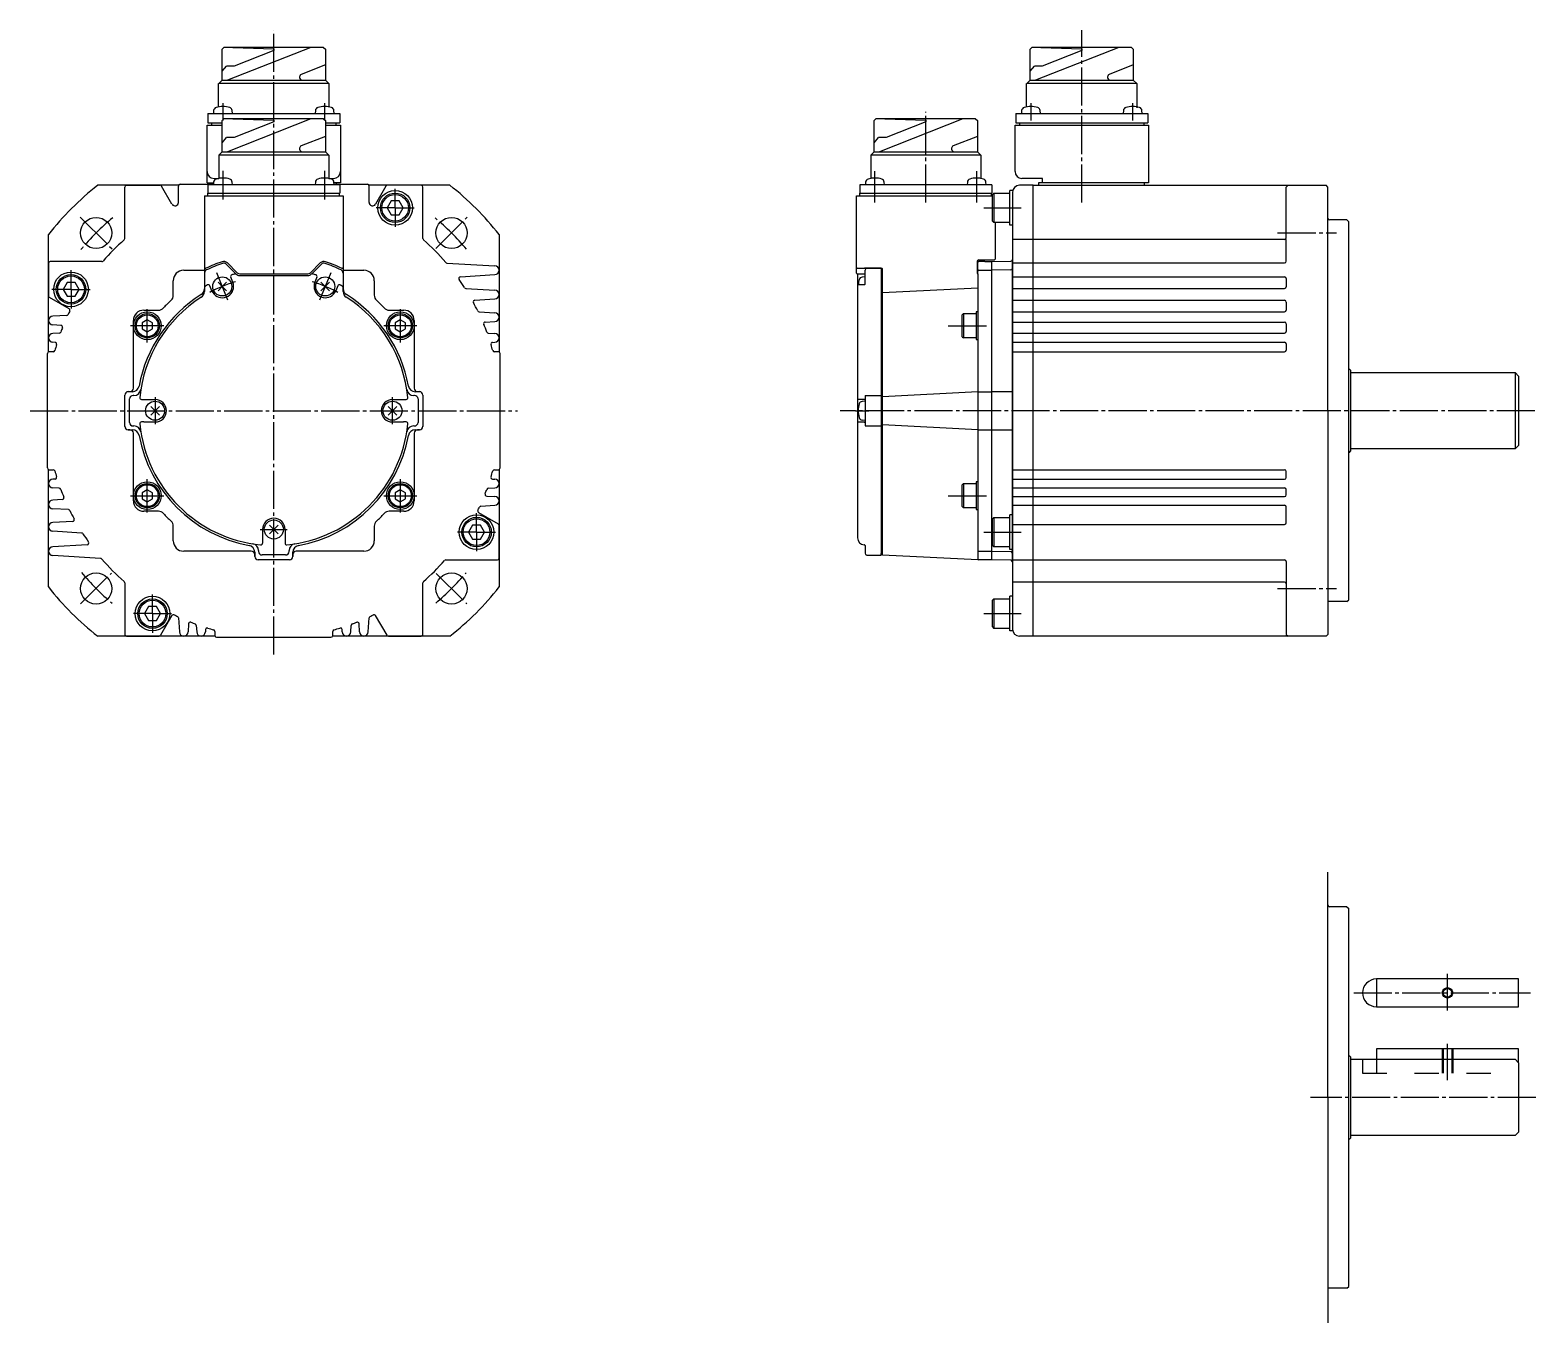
# Model space of a CAD drawing. Extents: x -328 to 343, y -171 to 202.
# Drawn here: x -327.7 to 106.7, y -170.6 to 202.1 of the extents above; entities that cross this region are included whole.
import ezdxf

# ---------------------------------------------------------------- set-up
doc = ezdxf.new("R2010")
doc.units = 0
doc.linetypes.add('DASH_CENTER', pattern=[14, 11, -1, 1, -1])
doc.linetypes.add('DASHED', pattern=[15, 7, -8])
doc.layers.get('0').update_dxf_attribs({"linetype": 'CONTINUOUS'})

msp = doc.modelspace()

# ---------------------------------------------------------------- linework, layer by layer
at = {"color": 1, "linetype": 'DASH_CENTER'}
for p, q in [((-257.44, 22.1), (-257.44, 202.15)), ((-24.35, 152.4), (-24.35, 202.15)), ((-272.12, 181.1), (-272.12, 176.1)), ((-242.76, 176.1), (-242.76, 181.1)), ((-69.35, 152.4), (-69.35, 178.54)), ((-39.03, 181.1), (-39.03, 176.1)), ((-9.67, 176.1), (-9.67, 181.1)), ((-272.12, 161.58), (-272.12, 153.32)), ((-242.76, 153.32), (-242.76, 161.58)), ((-84.03, 152.4), (-84.03, 161.49)), ((-54.67, 152.4), (-54.67, 161.49)), ((-222.44, 150.9), (-222.44, 156.4)), ((-313.3, 148.26), (-304.11, 139.06)), ((-222.44, 150.9), (-227.94, 150.9)), ((-222.44, 150.9), (-222.44, 145.4)), ((-222.44, 150.9), (-216.94, 150.9)), ((-210.7, 139.14), (-201.65, 148.19)), ((-52.65, 150.9), (-41.85, 150.9)), ((32.15, 143.66), (49.15, 143.66)), ((-315.94, 127.4), (-315.94, 132.9)), ((-270.66, 124.32), (-273.91, 132.17)), ((-240.96, 132.17), (-244.21, 124.32)), ((-315.94, 127.4), (-321.44, 127.4)), ((-315.94, 127.4), (-310.44, 127.4)), ((-315.94, 127.4), (-315.94, 121.9)), ((-293.94, 112.1), (-293.94, 121.7)), ((-220.94, 121.7), (-220.94, 112.1)), ((-289.14, 116.9), (-298.74, 116.9)), ((-216.14, 116.9), (-225.74, 116.9)), ((-62.85, 116.89), (-51.35, 116.89)), ((-291.69, 96.29), (-291.69, 88.51)), ((-223.19, 88.51), (-223.19, 96.29)), ((-327.74, 92.4), (-187.14, 92.4)), ((106.38, 92.4), (-94.05, 92.4)), ((-89.6, 92.4), (-85.74, 92.4)), ((-293.94, 63.1), (-293.94, 72.7)), ((-220.94, 72.7), (-220.94, 63.1)), ((-298.74, 67.9), (-289.14, 67.9)), ((-225.74, 67.9), (-216.14, 67.9)), ((-62.85, 67.89), (-51.35, 67.89)), ((-198.94, 57.4), (-198.94, 62.9)), ((-261.33, 58.15), (-253.55, 58.15)), ((-198.94, 57.4), (-204.44, 57.4)), ((-198.94, 57.4), (-198.94, 51.9)), ((-198.94, 57.4), (-193.44, 57.4)), ((-52.65, 57.4), (-41.85, 57.4)), ((-313.16, 36.68), (-304.25, 45.59)), ((-210.56, 45.51), (-201.79, 36.75)), ((-292.44, 33.9), (-292.44, 39.4)), ((32.15, 41.13), (49.15, 41.13)), ((-292.44, 33.9), (-297.94, 33.9)), ((-292.44, 33.9), (-292.44, 28.4)), ((-292.44, 33.9), (-286.94, 33.9)), ((-52.65, 33.9), (-41.85, 33.9)), ((81.15, -80.5), (81.15, -70)), ((54.1, -75.46), (105.09, -75.46)), ((81.15, -100.62), (81.15, -90.12)), ((106.65, -105.62), (41.65, -105.62))]:
    msp.add_line(p, q, dxfattribs=at)
at = {"color": 7, "linetype": 'CONTINUOUS'}
for p, q in [((-272.31, 196.65), (-271.81, 197.15)), ((-272.31, 187.71), (-272.31, 196.65)), ((-257.44, 197.15), (-271.81, 197.15)), ((-246.73, 197.15), (-270.79, 187.71)), ((-269.29, 197.15), (-257.44, 196.76)), ((-257.44, 196.29), (-268.88, 191.8)), ((-243.06, 197.15), (-257.44, 197.15)), ((-257.44, 196.29), (-257.44, 196.76)), ((-257.44, 196.76), (-257.44, 196.29)), ((-243.06, 197.15), (-242.56, 196.65)), ((-242.56, 196.65), (-242.56, 187.71)), ((-39.23, 196.65), (-38.73, 197.15)), ((-39.23, 187.71), (-39.23, 196.65)), ((-9.98, 197.15), (-38.73, 197.15)), ((-9.98, 197.15), (-38.73, 197.15)), ((-9.98, 197.15), (-38.73, 197.15)), ((-13.64, 197.15), (-37.7, 187.71)), ((-36.2, 197.15), (-24.35, 196.76)), ((-24.35, 196.29), (-35.79, 191.8)), ((-24.35, 196.76), (-24.35, 196.29)), ((-9.48, 196.65), (-9.98, 197.15)), ((-9.48, 196.65), (-9.48, 187.71)), ((-272.31, 190.3), (-271.06, 191.8)), ((-268.88, 191.8), (-271.06, 191.8)), ((-242.56, 192.12), (-249.53, 189.39)), ((-39.23, 190.3), (-37.97, 191.8)), ((-35.79, 191.8), (-37.97, 191.8)), ((-9.48, 192.12), (-16.44, 189.39)), ((-273.31, 186.71), (-272.31, 187.71)), ((-272.31, 187.71), (-257.44, 187.71)), ((-257.44, 187.71), (-242.56, 187.71)), ((-250, 188.69), (-250, 188.46)), ((-242.56, 187.71), (-241.56, 186.71)), ((-40.23, 186.71), (-39.23, 187.71)), ((-39.23, 187.71), (-16.16, 187.71)), ((-16.91, 188.69), (-16.91, 188.46)), ((-16.16, 187.71), (-9.48, 187.71)), ((-9.48, 187.71), (-8.48, 186.71)), ((-9.48, 187.71), (-8.48, 186.71)), ((-273.43, 179.97), (-273.37, 186.71)), ((-257.44, 186.71), (-273.31, 186.71)), ((-241.56, 186.71), (-257.44, 186.71)), ((-241.45, 180.08), (-241.5, 186.71)), ((-40.34, 179.97), (-40.28, 186.71)), ((-8.48, 186.71), (-40.23, 186.71)), ((-8.36, 179.77), (-8.42, 186.71)), ((-274.8, 178.94), (-274.87, 178.1)), ((-269.37, 178.1), (-269.44, 178.94)), ((-245.44, 178.94), (-245.51, 178.1)), ((-240.01, 178.1), (-240.08, 178.94)), ((-41.71, 178.94), (-41.78, 178.1)), ((-36.28, 178.1), (-36.35, 178.94)), ((-12.35, 178.94), (-12.42, 178.1)), ((-6.92, 178.1), (-6.99, 178.94)), ((-276.69, 161.4), (-276.69, 174.7)), ((-276.69, 174.7), (-272.31, 174.7)), ((-276.49, 178.1), (-256.59, 178.1)), ((-276.49, 178.1), (-276.49, 175.4)), ((-276.49, 175.4), (-272.31, 175.4)), ((-275.44, 175.4), (-275.44, 174.7)), ((-272.31, 176.04), (-271.81, 176.54)), ((-272.31, 167.1), (-272.31, 176.04)), ((-243.06, 176.54), (-271.81, 176.54)), ((-257.44, 176.54), (-271.81, 176.54)), ((-246.73, 176.54), (-270.79, 167.1)), ((-269.29, 176.54), (-257.44, 176.15)), ((-257.44, 175.68), (-268.88, 171.19)), ((-243.06, 176.54), (-257.44, 176.54)), ((-257.44, 176.15), (-257.44, 175.68)), ((-257.44, 175.68), (-257.44, 176.15)), ((-256.59, 178.1), (-238.39, 178.1)), ((-243.06, 176.54), (-242.56, 176.04)), ((-242.56, 176.04), (-242.56, 167.1)), ((-242.56, 175.4), (-238.39, 175.4)), ((-242.56, 174.7), (-238.19, 174.7)), ((-239.44, 174.7), (-239.44, 175.4)), ((-238.39, 178.1), (-238.39, 175.4)), ((-238.19, 174.7), (-238.19, 161.4)), ((-84.23, 176.04), (-83.73, 176.54)), ((-84.23, 167.1), (-84.23, 176.04)), ((-69.35, 176.54), (-83.73, 176.54)), ((-58.64, 176.54), (-82.7, 167.1)), ((-81.2, 176.54), (-69.35, 176.15)), ((-69.35, 175.68), (-80.79, 171.19)), ((-54.98, 176.54), (-69.35, 176.54)), ((-69.35, 175.68), (-69.35, 176.15)), ((-69.35, 176.15), (-69.35, 175.68)), ((-54.98, 176.54), (-54.48, 176.04)), ((-54.48, 176.04), (-54.48, 167.1)), ((-43.6, 161.4), (-43.6, 174.7)), ((-43.6, 174.7), (-24.35, 174.7)), ((-43.4, 178.1), (-5.3, 178.1)), ((-43.4, 178.1), (-43.4, 175.4)), ((-43.4, 175.4), (-5.3, 175.4)), ((-42.35, 175.4), (-42.35, 174.7)), ((-42.35, 175.4), (-42.35, 174.7)), ((-24.35, 174.7), (-5.1, 174.7)), ((-6.35, 174.7), (-6.35, 175.4)), ((-5.3, 178.1), (-5.3, 175.4)), ((-5.1, 174.7), (-5.1, 158.1)), ((-272.31, 169.69), (-271.06, 171.19)), ((-268.88, 171.19), (-271.06, 171.19)), ((-242.56, 171.51), (-249.53, 168.78)), ((-84.23, 169.69), (-82.97, 171.19)), ((-80.79, 171.19), (-82.97, 171.19)), ((-54.48, 171.51), (-61.44, 168.78)), ((-273.31, 166.1), (-272.31, 167.1)), ((-273.31, 166.1), (-273.31, 159.38)), ((-257.44, 166.1), (-273.31, 166.1)), ((-272.31, 167.1), (-257.44, 167.1)), ((-257.44, 167.1), (-242.56, 167.1)), ((-241.56, 166.1), (-257.44, 166.1)), ((-250, 168.08), (-250, 167.85)), ((-242.56, 167.1), (-241.56, 166.1)), ((-241.56, 166.1), (-241.56, 159.38)), ((-85.23, 166.1), (-84.23, 167.1)), ((-85.23, 166.1), (-85.23, 159.38)), ((-69.35, 166.1), (-85.23, 166.1)), ((-84.23, 167.1), (-69.35, 167.1)), ((-69.35, 167.1), (-54.48, 167.1)), ((-53.48, 166.1), (-69.35, 166.1)), ((-61.91, 168.08), (-61.91, 167.85)), ((-54.48, 167.1), (-53.48, 166.1)), ((-53.48, 166.1), (-53.48, 159.38)), ((-276.69, 158.1), (-276.69, 161.4)), ((-238.19, 161.4), (-238.19, 158.1)), ((-284.9, 157.4), (-308.25, 157.4)), ((-300.44, 142.03), (-300.44, 156.9)), ((-299.94, 157.4), (-290.23, 157.4)), ((-286.81, 151.97), (-289.79, 157.15)), ((-284.94, 152.47), (-284.94, 157.2)), ((-284.44, 157.7), (-274.85, 157.7)), ((-276.69, 158.1), (-274.79, 158.1)), ((-238.39, 157.49), (-276.49, 157.49)), ((-276.49, 157.49), (-276.49, 155.1)), ((-275.44, 158.1), (-275.44, 157.7)), ((-274.8, 158.33), (-274.87, 157.49)), ((-274.69, 159.4), (-273.31, 159.4)), ((-269.37, 157.49), (-269.44, 158.33)), ((-245.44, 158.33), (-245.51, 157.49)), ((-241.56, 159.4), (-240.19, 159.4)), ((-238.19, 158.1), (-240.09, 158.1)), ((-240.01, 157.49), (-240.08, 158.33)), ((-240.03, 157.7), (-230.44, 157.7)), ((-239.44, 158.1), (-239.44, 157.7)), ((-238.39, 157.49), (-238.39, 155.1)), ((-206.63, 157.4), (-229.98, 157.4)), ((-229.94, 152.47), (-229.94, 157.2)), ((-225.08, 157.15), (-228.07, 151.97)), ((-214.44, 142.03), (-214.44, 156.9)), ((-50.3, 157.49), (-88.4, 157.49)), ((-88.4, 157.49), (-88.4, 155.1)), ((-86.71, 158.33), (-86.78, 157.49)), ((-81.28, 157.49), (-81.35, 158.33)), ((-57.35, 158.33), (-57.42, 157.49)), ((-51.92, 157.49), (-51.99, 158.33)), ((-50.3, 157.49), (-50.3, 155.1)), ((-38.35, 157.4), (-42.35, 157.4)), ((-35.85, 159.4), (-41.6, 159.4)), ((-38.35, 27.4), (-38.35, 157.4)), ((-38.35, 157.4), (35.15, 157.4)), ((-38.35, 153.9), (-38.35, 157.4)), ((-38.35, 157.4), (-3.46, 157.4)), ((-38.35, 157.4), (-3.46, 157.4)), ((-35.65, 158.1), (-36.85, 158.1)), ((-36.85, 158.1), (-36.85, 157.4)), ((-36.85, 157.4), (-6.35, 157.4)), ((-35.65, 158.1), (-35.65, 159.2)), ((-24.35, 158.1), (-35.65, 158.1)), ((-6.35, 158.1), (-24.35, 158.1)), ((-5.1, 158.1), (-6.35, 158.1)), ((-6.35, 158.1), (-6.35, 157.4)), ((34.65, 156.9), (35.15, 157.4)), ((34.65, 142.3), (34.65, 156.9)), ((35.15, 157.4), (46.15, 157.4)), ((46.65, 156.9), (46.15, 157.4)), ((46.65, 123.74), (46.65, 156.9)), ((-277.44, 154.4), (-237.44, 154.4)), ((-277.44, 154.4), (-237.44, 154.4)), ((-277.44, 154.4), (-237.44, 154.4)), ((-277.44, 154.4), (-277.44, 127.58)), ((-276.49, 155.1), (-238.39, 155.1)), ((-276.44, 154.4), (-276.44, 155.1)), ((-238.44, 154.4), (-238.44, 155.1)), ((-237.44, 154.4), (-237.44, 127.58)), ((-223.59, 152.9), (-224.75, 150.9)), ((-221.28, 152.9), (-223.59, 152.9)), ((-220.13, 150.9), (-221.28, 152.9)), ((-89.35, 133.67), (-89.35, 154.4)), ((-89.35, 154.4), (-50.15, 154.4)), ((-88.4, 155.1), (-50.3, 155.1)), ((-88.35, 154.4), (-88.35, 155.1)), ((-50.35, 154.4), (-50.35, 155.1)), ((-49.75, 155.15), (-50.15, 154.75)), ((-49.75, 155.15), (-50.15, 154.75)), ((-50.15, 147.05), (-50.15, 154.75)), ((-50.15, 154.4), (-50.15, 154.75)), ((-49.75, 155.15), (-49.75, 146.65)), ((-49.75, 155.15), (-49.75, 154.4)), ((-49.75, 155.15), (-45.15, 155.15)), ((-49.75, 155.15), (-45.15, 155.15)), ((-45.15, 145.9), (-45.15, 155.9)), ((-44.35, 155.9), (-45.15, 155.9)), ((-45.15, 150.9), (-45.15, 155.15)), ((-45.15, 150.9), (-45.15, 155.15)), ((-44.35, 155.4), (-44.35, 28.9)), ((-224.75, 150.9), (-223.59, 148.9)), ((-223.59, 148.9), (-221.28, 148.9)), ((-221.28, 148.9), (-220.13, 150.9)), ((-45.15, 146.65), (-45.15, 150.9)), ((-45.15, 146.65), (-45.15, 150.9)), ((-44.35, 148.4), (-44.35, 145.95)), ((-50.15, 147.05), (-49.75, 146.65)), ((-50.15, 147.05), (-49.75, 146.65)), ((-45.15, 146.65), (-49.75, 146.65)), ((-49.35, 146.65), (-49.35, 136.1)), ((-45.15, 146.65), (-49.35, 146.65)), ((-44.35, 145.9), (-45.15, 145.9)), ((46.65, 92.4), (46.65, 147.2)), ((52.15, 147.4), (47.15, 147.4)), ((52.65, 146.9), (52.15, 147.4)), ((52.65, 92.4), (52.65, 146.9)), ((-322.44, 109.35), (-322.44, 143.2)), ((-192.44, 143.2), (-192.44, 109.35)), ((34.15, 141.8), (-44.35, 141.8)), ((34.65, 135.5), (34.65, 141.8)), ((-322.44, 134.9), (-322.44, 125.48)), ((-307.08, 135.4), (-321.94, 135.4)), ((-270.81, 135.02), (-267.98, 132.19)), ((-246.9, 132.19), (-244.07, 135.02)), ((-207.48, 134.99), (-193.69, 134.15)), ((-54.55, 135.4), (-54.55, 132.1)), ((-54.35, 131.9), (-54.35, 135.1)), ((-54.05, 135.9), (-49.55, 135.9)), ((-52.35, 135.43), (-54.05, 135.4)), ((-52.35, 135.43), (-50.35, 135.4)), ((-50.35, 135.4), (-44.84, 135.5)), ((-50.35, 135.4), (-50.35, 49.39)), ((-44.35, 48.79), (-44.35, 136)), ((-44.35, 135), (34.15, 135)), ((-283.44, 132.9), (-277.44, 132.9)), ((-277.44, 132.08), (-277.44, 126.81)), ((-271.2, 134.66), (-268.38, 131.84)), ((-269.29, 129.49), (-269.87, 130.9)), ((-267.32, 131.4), (-247.56, 131.4)), ((-267.28, 131.9), (-247.6, 131.9)), ((-246.5, 131.84), (-243.68, 134.66)), ((-245.01, 130.9), (-245.59, 129.49)), ((-237.44, 132.9), (-231.44, 132.9)), ((-203.61, 131.04), (-193.69, 131.65)), ((-89.35, 132.1), (-89.35, 133.67)), ((-89.15, 133.47), (-82.05, 133.47)), ((-89.15, 131.9), (-86.91, 131.9)), ((-89.05, 131.64), (-89.05, 128.52)), ((-88.85, 131.84), (-87.05, 131.84)), ((-86.85, 130.99), (-87.7, 130.92)), ((-82.25, 133.47), (-87.05, 133.47)), ((-87.05, 131.84), (-87.05, 131.84)), ((-86.85, 132.04), (-86.85, 132.97)), ((-86.85, 128.92), (-86.85, 132.04)), ((-82.25, 133.47), (-82.25, 51.2)), ((-81.85, 50.79), (-81.85, 133.27)), ((-54.35, 131.9), (-54.35, 49.4)), ((-54.06, 132.9), (-52.35, 132.93)), ((-52.35, 132.93), (-50.35, 132.9)), ((-44.84, 133), (-50.35, 132.9)), ((-44.35, 130.98), (34.15, 130.98)), ((34.65, 130.48), (34.65, 128.17)), ((-317.09, 129.4), (-318.25, 127.4)), ((-318.25, 127.4), (-317.09, 125.4)), ((-314.78, 129.4), (-317.09, 129.4)), ((-313.63, 127.4), (-314.78, 129.4)), ((-314.78, 125.4), (-313.63, 127.4)), ((-286.44, 125.7), (-286.44, 129.9)), ((-275.29, 127), (-275.87, 128.41)), ((-272.29, 128.24), (-273.53, 129.48)), ((-272.29, 128.24), (-273.53, 127)), ((-272.29, 128.24), (-271.05, 129.48)), ((-272.29, 128.24), (-271.05, 127)), ((-243.83, 129.48), (-242.59, 128.24)), ((-243.83, 127), (-242.59, 128.24)), ((-241.35, 129.48), (-242.59, 128.24)), ((-241.35, 127), (-242.59, 128.24)), ((-239, 128.41), (-239.59, 127)), ((-237.44, 126.81), (-237.44, 127.89)), ((-228.44, 129.9), (-228.44, 125.7)), ((-202, 127.65), (-193.69, 127.15)), ((-89.05, 128.52), (-89.05, 126.72)), ((-89.05, 126.72), (-89.05, 95.84)), ((-87.05, 128.72), (-88.85, 128.72)), ((-87.05, 128.72), (-87.05, 128.72)), ((-81.85, 126.46), (-54.35, 127.86)), ((-44.35, 129.9), (-44.35, 92.4)), ((-44.35, 127.67), (34.15, 127.67)), ((-316.51, 121.77), (-322.19, 125.05)), ((-317.09, 125.4), (-314.78, 125.4)), ((-199.42, 124.3), (-193.69, 124.65)), ((-44.35, 124.25), (34.15, 124.25)), ((34.65, 123.75), (34.65, 121.44)), ((-317.18, 119.89), (-321.19, 119.65)), ((-297.94, 98.9), (-297.94, 118.4)), ((-293.94, 118.63), (-295.44, 117.76)), ((-295.44, 117.76), (-295.44, 116.03)), ((-294.94, 121.4), (-290.74, 121.4)), ((-292.44, 117.76), (-293.94, 118.63)), ((-292.44, 116.03), (-292.44, 117.76)), ((-224.13, 121.4), (-219.94, 121.4)), ((-220.94, 118.63), (-222.44, 117.76)), ((-222.44, 117.76), (-222.44, 116.03)), ((-219.44, 117.76), (-220.94, 118.63)), ((-219.44, 116.03), (-219.44, 117.76)), ((-216.94, 118.4), (-216.94, 98.9)), ((-198.19, 120.92), (-193.69, 120.65)), ((-196.43, 117.98), (-193.69, 118.15)), ((-58.5, 120.39), (-58.85, 120.04)), ((-58.85, 113.74), (-58.85, 120.04)), ((-58.5, 120.39), (-58.5, 113.39)), ((-58.5, 120.39), (-54.85, 120.39)), ((-54.85, 120.89), (-54.85, 112.89)), ((-54.35, 120.89), (-54.85, 120.89)), ((-44.35, 105.4), (-44.35, 121.4)), ((-44.35, 120.94), (34.15, 120.94)), ((-44.35, 117.94), (34.15, 117.94)), ((34.65, 117.44), (34.65, 115.28)), ((-318.85, 117), (-321.19, 117.15)), ((-319.32, 114.76), (-321.19, 114.65)), ((-295.44, 116.03), (-293.94, 115.16)), ((-293.94, 115.16), (-292.44, 116.03)), ((-222.44, 116.03), (-220.94, 115.16)), ((-220.94, 115.16), (-219.44, 116.03)), ((-195.56, 114.76), (-193.69, 114.65)), ((-58.85, 113.74), (-58.5, 113.39)), ((-54.85, 113.39), (-58.5, 113.39)), ((-44.35, 114.78), (34.15, 114.78)), ((-322.74, 75.9), (-322.74, 108.9)), ((-321.08, 109.4), (-322.24, 109.4)), ((-320.55, 112.11), (-321.19, 112.15)), ((-194.33, 112.11), (-193.69, 112.15)), ((-192.64, 109.4), (-193.8, 109.4)), ((-192.14, 75.9), (-192.14, 108.9)), ((-54.85, 112.89), (-54.35, 112.89)), ((-44.35, 112.15), (34.15, 112.15)), ((-44.35, 109.4), (34.15, 109.4)), ((34.65, 111.65), (34.65, 109.9)), ((52.65, 92.4), (52.65, 104.9)), ((52.65, 104.4), (52.85, 104.4)), ((52.85, 104.4), (53.15, 104.1)), ((53.15, 104.1), (53.15, 80.7)), ((53.15, 103.4), (100.65, 103.4)), ((100.65, 103.4), (100.65, 81.4)), ((101.65, 102.4), (100.65, 103.4)), ((101.65, 102.4), (101.65, 82.4)), ((-300.44, 87.9), (-300.44, 96.9)), ((-300.44, 87.9), (-300.44, 96.9)), ((-300.44, 87.89), (-300.44, 96.89)), ((-300.44, 87.89), (-300.44, 96.89)), ((-299.44, 97.9), (-298.94, 97.9)), ((-298.26, 97.89), (-299.44, 97.89)), ((-299.04, 89), (-299.04, 95.8)), ((-297.79, 96.8), (-298.04, 96.8)), ((-295.61, 95.64), (-294.89, 95.64)), ((-294.89, 95.64), (-291.69, 95.64)), ((-223.19, 95.64), (-219.99, 95.64)), ((-219.99, 95.64), (-219.27, 95.64)), ((-216.84, 96.8), (-217.09, 96.8)), ((-215.44, 97.89), (-216.62, 97.89)), ((-215.94, 97.9), (-215.44, 97.9)), ((-215.84, 95.8), (-215.84, 89)), ((-214.44, 96.9), (-214.44, 87.9)), ((-214.44, 96.9), (-214.44, 87.9)), ((-214.44, 96.89), (-214.44, 87.89)), ((-214.44, 96.89), (-214.44, 87.89)), ((-89.05, 95.64), (-89.05, 89.15)), ((-87.05, 95.64), (-88.85, 95.64)), ((-87.05, 95.64), (-87.09, 95.64)), ((-86.85, 96.8), (-86.85, 88)), ((-86.85, 96.8), (-82.25, 96.8)), ((-81.85, 96.5), (-54.35, 97.9)), ((-54.35, 97.89), (-50.35, 97.89)), ((-50.35, 97.9), (-44.35, 97.9)), ((-291.69, 92.4), (-292.93, 93.63)), ((-291.69, 92.4), (-292.93, 91.16)), ((-291.69, 92.4), (-290.45, 93.63)), ((-291.69, 92.4), (-290.45, 91.16)), ((-223.19, 92.4), (-224.43, 93.63)), ((-223.19, 92.4), (-224.43, 91.16)), ((-223.19, 92.4), (-221.95, 93.63)), ((-223.19, 92.4), (-221.95, 91.16)), ((-86.85, 95.15), (-87.7, 95.08)), ((-44.35, 92.4), (-44.35, 54.9)), ((46.65, 92.4), (46.65, 27.9)), ((52.65, 37.9), (52.65, 92.4)), ((-298.94, 86.9), (-299.44, 86.9)), ((-299.44, 86.89), (-298.26, 86.89)), ((-298.04, 88), (-297.79, 88)), ((-294.89, 89.15), (-295.61, 89.15)), ((-294.89, 89.15), (-291.69, 89.15)), ((-223.19, 89.15), (-219.99, 89.15)), ((-219.27, 89.15), (-219.99, 89.15)), ((-217.09, 88), (-216.84, 88)), ((-216.62, 86.89), (-215.44, 86.89)), ((-215.44, 86.9), (-215.94, 86.9)), ((-89.05, 88.94), (-89.05, 55.73)), ((-87.09, 89.14), (-88.85, 89.14)), ((-87.7, 89.73), (-86.85, 89.65)), ((-87.09, 89.14), (-87.05, 89.14)), ((-86.85, 88), (-82.25, 88)), ((-54.35, 86.89), (-81.85, 88.29)), ((-54.35, 86.89), (-50.35, 86.89)), ((-50.35, 86.89), (-44.35, 86.89)), ((-297.94, 66.4), (-297.94, 85.9)), ((-216.94, 85.9), (-216.94, 66.4)), ((-44.35, 63.4), (-44.35, 79.4)), ((52.85, 80.4), (52.65, 80.4)), ((52.85, 80.4), (53.15, 80.7)), ((100.65, 81.4), (53.15, 81.4)), ((101.65, 82.4), (100.65, 81.4)), ((-322.44, 41.59), (-322.44, 75.44)), ((-322.24, 75.4), (-321.08, 75.4)), ((-193.8, 75.4), (-192.64, 75.4)), ((-192.44, 75.44), (-192.44, 41.59)), ((-44.35, 72.65), (-44.35, 75.4)), ((-44.35, 75.4), (29.65, 75.4)), ((29.65, 75.4), (34.15, 75.4)), ((34.65, 73.15), (34.65, 74.9)), ((-320.55, 72.68), (-321.19, 72.65)), ((-319.32, 70.03), (-321.19, 70.15)), ((-293.94, 69.63), (-295.44, 68.76)), ((-292.44, 68.76), (-293.94, 69.63)), ((-220.94, 69.63), (-222.44, 68.76)), ((-219.44, 68.76), (-220.94, 69.63)), ((-195.56, 70.03), (-193.69, 70.15)), ((-194.33, 72.68), (-193.69, 72.65)), ((-58.5, 71.39), (-58.85, 71.04)), ((-58.85, 64.74), (-58.85, 71.04)), ((-58.5, 71.39), (-54.85, 71.39)), ((-58.5, 71.39), (-58.5, 64.39)), ((-54.35, 71.89), (-54.85, 71.89)), ((-54.85, 71.89), (-54.85, 63.89)), ((-44.35, 70.15), (-44.35, 72.65)), ((-44.35, 72.65), (29.65, 72.65)), ((-44.35, 67.65), (-44.35, 70.15)), ((-44.35, 70.15), (29.65, 70.15)), ((29.65, 72.65), (34.15, 72.65)), ((29.65, 70.15), (34.15, 70.15)), ((34.65, 68.15), (34.65, 69.65)), ((-318.45, 66.81), (-321.19, 66.65)), ((-295.44, 68.76), (-295.44, 67.03)), ((-295.44, 67.03), (-293.94, 66.16)), ((-293.94, 66.16), (-292.44, 67.03)), ((-292.44, 67.03), (-292.44, 68.76)), ((-222.44, 68.76), (-222.44, 67.03)), ((-222.44, 67.03), (-220.94, 66.16)), ((-220.94, 66.16), (-219.44, 67.03)), ((-219.44, 67.03), (-219.44, 68.76)), ((-196.03, 67.79), (-193.69, 67.65)), ((-44.35, 65.15), (-44.35, 67.65)), ((-44.35, 67.65), (29.65, 67.65)), ((29.65, 67.65), (34.15, 67.65)), ((-316.68, 63.87), (-321.19, 64.15)), ((-290.74, 63.4), (-294.94, 63.4)), ((-219.94, 63.4), (-224.13, 63.4)), ((-198.37, 63.02), (-192.69, 59.74)), ((-197.7, 64.9), (-193.69, 65.15)), ((-58.85, 64.74), (-58.5, 64.39)), ((-54.85, 64.39), (-58.5, 64.39)), ((-54.85, 63.89), (-54.35, 63.89)), ((-49.75, 61.65), (-50.15, 61.25)), ((-49.75, 61.65), (-50.15, 61.25)), ((-50.15, 53.55), (-50.15, 61.25)), ((-50.15, 53.55), (-50.15, 61.25)), ((-49.75, 61.65), (-49.75, 53.15)), ((-49.75, 61.65), (-45.15, 61.65)), ((-49.75, 61.65), (-49.75, 53.15)), ((-49.75, 61.65), (-45.15, 61.65)), ((-44.35, 62.4), (-45.15, 62.4)), ((-45.15, 52.4), (-45.15, 62.4)), ((-45.15, 57.4), (-45.15, 61.65)), ((-45.15, 57.4), (-45.15, 61.65)), ((-44.35, 59.6), (-44.35, 65.15)), ((-44.35, 65.15), (29.65, 65.15)), ((29.65, 65.15), (34.15, 65.15)), ((34.65, 60.1), (34.65, 64.65)), ((-315.46, 60.5), (-321.19, 60.15)), ((-312.88, 57.14), (-321.19, 57.65)), ((-286.44, 54.9), (-286.44, 59.09)), ((-260.69, 58.15), (-260.69, 54.23)), ((-257.44, 58.15), (-258.68, 59.38)), ((-257.44, 58.15), (-258.68, 56.91)), ((-257.44, 58.15), (-256.2, 59.38)), ((-257.44, 58.15), (-256.2, 56.91)), ((-254.19, 58.15), (-254.19, 54.23)), ((-228.44, 59.09), (-228.44, 54.9)), ((-200.09, 59.4), (-201.25, 57.4)), ((-201.25, 57.4), (-200.09, 55.4)), ((-197.78, 59.4), (-200.09, 59.4)), ((-196.63, 57.4), (-197.78, 59.4)), ((-197.78, 55.4), (-196.63, 57.4)), ((-192.44, 49.9), (-192.44, 59.31)), ((-45.15, 53.15), (-45.15, 57.4)), ((-45.15, 53.15), (-45.15, 57.4)), ((-44.35, 59.6), (29.65, 59.6)), ((29.65, 59.6), (34.15, 59.6)), ((-311.27, 53.75), (-321.19, 53.15)), ((-200.09, 55.4), (-197.78, 55.4)), ((-87.05, 53.73), (-87.09, 53.73)), ((-86.85, 53.53), (-86.85, 51.29)), ((-50.15, 53.55), (-49.75, 53.15)), ((-50.15, 53.55), (-49.75, 53.15)), ((-45.15, 53.15), (-49.75, 53.15)), ((-45.15, 53.15), (-49.75, 53.15)), ((-44.35, 52.4), (-45.15, 52.4)), ((-44.35, 54.9), (-44.35, 52.45)), ((-44.35, 52.45), (-44.35, 52.1)), ((-307.4, 49.8), (-321.19, 50.65)), ((-263.94, 51.9), (-283.44, 51.9)), ((-262.94, 51.58), (-262.94, 50.39)), ((-262.94, 50.4), (-262.94, 50.9)), ((-257.44, 49.4), (-261.94, 49.4)), ((-252.94, 49.39), (-261.94, 49.39)), ((-261.84, 52.05), (-261.84, 51.8)), ((-254.04, 50.8), (-260.84, 50.8)), ((-252.94, 49.4), (-257.44, 49.4)), ((-253.04, 51.8), (-253.04, 52.05)), ((-251.94, 50.39), (-251.94, 51.58)), ((-251.94, 50.9), (-251.94, 50.4)), ((-231.44, 51.9), (-250.94, 51.9)), ((-207.8, 49.4), (-192.94, 49.4)), ((-86.35, 50.79), (-82.25, 50.79)), ((-82.25, 50.79), (-82.25, 51.2)), ((-82.25, 51.2), (-81.85, 51.2)), ((-82.25, 50.79), (-82.25, 51.2)), ((-54.35, 49.4), (-81.85, 50.79)), ((-54.06, 51.89), (-52.35, 51.86)), ((-52.35, 49.36), (-54.06, 49.39)), ((-52.35, 51.86), (-50.35, 51.9)), ((-50.35, 49.4), (-52.35, 49.36)), ((-50.35, 51.89), (-44.84, 51.79)), ((-44.84, 49.29), (-50.35, 49.39)), ((-44.35, 49.4), (34.15, 49.4)), ((34.65, 48.9), (34.65, 27.9)), ((-300.44, 42.76), (-300.44, 27.9)), ((-214.44, 27.9), (-214.44, 42.76)), ((34.15, 42.99), (-44.35, 42.99)), ((-293.59, 35.9), (-294.75, 33.9)), ((-291.28, 35.9), (-293.59, 35.9)), ((-290.13, 33.9), (-291.28, 35.9)), ((-49.75, 38.15), (-50.15, 37.75)), ((-49.75, 38.15), (-50.15, 37.75)), ((-50.15, 30.05), (-50.15, 37.75)), ((-50.15, 30.05), (-50.15, 37.75)), ((-49.75, 38.15), (-45.15, 38.15)), ((-49.75, 38.15), (-49.75, 29.65)), ((-49.75, 38.15), (-45.15, 38.15)), ((-49.75, 38.15), (-49.75, 29.65)), ((-45.15, 28.9), (-45.15, 38.9)), ((-44.35, 38.9), (-45.15, 38.9)), ((-45.15, 33.9), (-45.15, 38.15)), ((-45.15, 33.9), (-45.15, 38.15)), ((52.15, 37.4), (46.65, 37.4)), ((52.15, 37.4), (52.65, 37.9)), ((-294.75, 33.9), (-293.59, 31.9)), ((-293.59, 31.9), (-291.28, 31.9)), ((-291.28, 31.9), (-290.13, 33.9)), ((-286.81, 33.33), (-290.09, 27.65)), ((-284.93, 32.66), (-284.69, 28.65)), ((-282.05, 30.99), (-282.19, 28.65)), ((-279.8, 30.51), (-279.69, 28.65)), ((-235.19, 28.65), (-235.08, 30.51)), ((-232.69, 28.65), (-232.83, 30.99)), ((-230.19, 28.65), (-229.94, 32.66)), ((-224.78, 27.65), (-228.07, 33.33)), ((-45.15, 29.65), (-45.15, 33.9)), ((-45.15, 29.65), (-45.15, 33.9)), ((-274.4, 27.4), (-308.25, 27.4)), ((-299.94, 27.4), (-290.53, 27.4)), ((-277.15, 29.28), (-277.19, 28.65)), ((-274.44, 28.76), (-274.44, 27.6)), ((-273.94, 27.1), (-240.94, 27.1)), ((-206.63, 27.4), (-240.48, 27.4)), ((-240.44, 27.6), (-240.44, 28.76)), ((-237.69, 28.65), (-237.73, 29.28)), ((-224.35, 27.4), (-214.94, 27.4)), ((-50.15, 30.05), (-49.75, 29.65)), ((-50.15, 30.05), (-49.75, 29.65)), ((-45.15, 29.65), (-49.75, 29.65)), ((-45.15, 29.65), (-49.75, 29.65)), ((-44.35, 28.9), (-45.15, 28.9)), ((35.15, 27.4), (-42.35, 27.4)), ((34.65, 27.9), (35.15, 27.4)), ((46.15, 27.4), (35.15, 27.4)), ((46.65, 27.9), (46.15, 27.4)), ((46.65, -74.28), (46.65, -40.62)), ((46.65, -105.62), (46.65, -50.82)), ((52.15, -50.62), (47.15, -50.62)), ((52.15, -50.62), (52.65, -51.12)), ((52.65, -105.62), (52.65, -51.12)), ((60.65, -71.46), (60.65, -79.46)), ((101.65, -71.46), (60.65, -71.46)), ((101.65, -79.46), (101.65, -71.46)), ((60.65, -79.46), (101.65, -79.46)), ((52.65, -93.62), (52.85, -93.62)), ((52.85, -93.62), (53.15, -93.92)), ((53.15, -93.92), (53.15, -117.32)), ((53.15, -94.62), (56.65, -94.62)), ((56.65, -94.62), (60.65, -94.62)), ((60.65, -91.62), (60.65, -94.62)), ((101.65, -91.62), (60.65, -91.62)), ((60.65, -94.62), (100.65, -94.62)), ((100.65, -94.62), (101.65, -95.62)), ((101.65, -95.62), (101.65, -91.62)), ((101.65, -95.62), (101.65, -98.62)), ((101.65, -98.62), (101.65, -115.62)), ((46.65, -105.62), (46.65, -170.62)), ((52.65, -160.12), (52.65, -105.62)), ((100.65, -116.62), (53.15, -116.62)), ((101.65, -115.62), (100.65, -116.62)), ((52.85, -117.62), (52.65, -117.62)), ((52.85, -117.62), (53.15, -117.32)), ((52.15, -160.62), (46.65, -160.62)), ((52.15, -160.62), (52.65, -160.12))]:
    msp.add_line(p, q, dxfattribs=at)
at = {"color": 2, "linetype": 'DASHED'}
for p, q in [((56.65, -94.62), (56.65, -98.62)), ((79.65, -91.62), (79.65, -98.62)), ((82.65, -91.62), (82.65, -98.62)), ((56.65, -98.62), (101.65, -98.62))]:
    msp.add_line(p, q, dxfattribs=at)
at = {"color": 7, "linetype": 'DASHED'}
for p, q in [((60.65, -94.62), (60.65, -98.62)), ((79.9, -91.62), (79.9, -98.62)), ((82.4, -91.62), (82.4, -98.62))]:
    msp.add_line(p, q, dxfattribs=at)
at = {"color": 7, "linetype": 'CONTINUOUS'}
for centre, radius in [((-222.44, 150.9), 5), ((-222.44, 150.9), 4.25), ((-222.44, 150.9), 3.85), ((-308.7, 143.66), 4.5), ((-206.17, 143.66), 4.5), ((-206.17, 143.66), 4.5), ((-315.94, 127.4), 5), ((-315.94, 127.4), 4.25), ((-315.94, 127.4), 3.85), ((-272.29, 128.24), 2.75), ((-242.59, 128.24), 2.75), ((-293.94, 116.9), 4), ((-293.94, 116.9), 3.5), ((-293.94, 116.9), 3.15), ((-220.94, 116.9), 4), ((-220.94, 116.9), 3.5), ((-220.94, 116.9), 3.15), ((-291.69, 92.4), 2.75), ((-223.19, 92.4), 2.75), ((-293.94, 67.9), 4), ((-293.94, 67.9), 3.5), ((-293.94, 67.9), 3.15), ((-220.94, 67.9), 4), ((-220.94, 67.9), 3.5), ((-220.94, 67.9), 3.15), ((-257.44, 58.15), 2.75), ((-198.94, 57.4), 5), ((-198.94, 57.4), 4.25), ((-198.94, 57.4), 3.85), ((-308.7, 41.13), 4.5), ((-206.17, 41.13), 4.5), ((-292.44, 33.9), 5), ((-292.44, 33.9), 4.25), ((-292.44, 33.9), 3.85), ((81.15, -75.46), 1.25)]:
    msp.add_circle(centre, radius, dxfattribs=at)
at = {"color": 2, "linetype": 'CONTINUOUS'}
msp.add_circle((81.15, -75.46), 1.5, dxfattribs=at)
at = {"color": 7, "linetype": 'CONTINUOUS'}
for centre, radius, start, end in [((-249.25, 188.69), 0.75, 111.422, 180), ((-249.25, 188.46), 0.75, 180, 270), ((-16.16, 188.69), 0.75, 111.422, 180), ((-16.16, 188.46), 0.75, 180, 270), ((-273.8, 178.86), 1, 106.257, 175), ((-272.12, 173.1), 7, 90, 106.257), ((-272.12, 173.1), 7, 73.743, 90), ((-270.44, 178.86), 1, 5, 73.743), ((-270.44, 178.86), 1, 5, 73.743), ((-244.44, 178.86), 1, 106.257, 175), ((-244.44, 178.86), 1, 106.257, 175), ((-242.76, 173.1), 7, 90, 106.257), ((-242.76, 173.1), 7, 73.743, 90), ((-241.08, 178.86), 1, 5, 73.743), ((-40.71, 178.86), 1, 106.257, 175), ((-39.03, 173.1), 7, 90, 106.257), ((-39.03, 173.1), 7, 73.743, 90), ((-37.35, 178.86), 1, 5, 73.743), ((-11.35, 178.86), 1, 106.257, 175), ((-9.67, 173.1), 7, 90, 106.257), ((-9.67, 173.1), 7, 73.743, 90), ((-7.99, 178.86), 1, 5, 73.743), ((-249.25, 168.08), 0.75, 111.422, 180), ((-249.25, 167.85), 0.75, 180, 270), ((-61.16, 168.08), 0.75, 111.422, 180), ((-61.16, 167.85), 0.75, 180, 270), ((-274.69, 161.4), 2, 180, 270), ((-240.19, 161.4), 2, 270, 0), ((-41.6, 161.4), 2, 180, 270), ((-257.44, 92.4), 82.5, 128.0123, 141.9877), ((-299.94, 156.9), 0.5, 90, 180), ((-290.23, 156.9), 0.5, 30, 90), ((-284.44, 157.2), 0.5, 90, 180), ((-273.8, 158.25), 1, 106.257, 175), ((-272.12, 152.49), 7, 99.8302, 106.257), ((-272.12, 152.49), 7, 90, 99.8302), ((-272.12, 152.49), 7, 73.743, 90), ((-270.44, 158.25), 1, 5, 73.743), ((-244.44, 158.25), 1, 106.257, 175), ((-242.76, 152.49), 7, 90, 106.257), ((-242.76, 152.49), 7, 80.1698, 90), ((-242.76, 152.49), 7, 73.743, 80.1698), ((-241.08, 158.25), 1, 5, 73.743), ((-230.44, 157.2), 0.5, 0, 90), ((-224.65, 156.9), 0.5, 90, 150), ((-214.94, 156.9), 0.5, 0, 90), ((-257.44, 92.4), 82.5, 38.0123, 51.9877), ((-85.71, 158.25), 1, 106.257, 175), ((-84.03, 152.49), 7, 99.8294, 106.257), ((-84.03, 152.49), 7, 90, 99.8294), ((-84.03, 152.49), 7, 73.743, 90), ((-82.35, 158.25), 1, 5, 73.743), ((-56.35, 158.25), 1, 106.257, 175), ((-54.67, 152.49), 7, 90, 106.257), ((-54.67, 152.49), 7, 80.1698, 90), ((-54.67, 152.49), 7, 73.743, 80.1698), ((-52.99, 158.25), 1, 5, 73.743), ((-42.35, 155.4), 2, 90, 180), ((-35.85, 159.2), 0.2, 0, 90), ((-285.94, 152.47), 1, 210, 0), ((-228.94, 152.47), 1, 180, 330), ((47.15, 147.9), 0.5, 180, 270), ((-257.44, 92.4), 65.5, 131.2306, 138.7694), ((-300.94, 142.03), 0.5, 311.2306, 0), ((-213.94, 142.03), 0.5, 180, 228.7694), ((-257.44, 92.4), 65.5, 40.7619, 48.7694), ((34.15, 142.3), 0.5, 270, 0), ((-321.94, 134.9), 0.5, 90, 180), ((-307.08, 135.9), 0.5, 270, 318.7694), ((-257.44, 92.39), 45.5, 109.1514, 115.4759), ((-257.44, 92.4), 45, 109.1953, 115.583), ((-271.87, 133.96), 1.5, 45, 109.1514), ((-271.91, 133.95), 1, 45, 109.1953), ((-243, 133.96), 1.5, 70.8486, 135), ((-242.97, 133.95), 1, 70.8047, 135), ((-257.44, 92.4), 45, 64.417, 70.8047), ((-257.44, 92.39), 45.5, 64.5241, 70.8486), ((-207.45, 135.49), 0.5, 220.7619, 266.5), ((-54.05, 135.4), 0.5, 90, 180), ((-54.05, 135.1), 0.3, 91, 180), ((-49.55, 136.1), 0.2, 270, 360), ((-44.85, 136), 0.5, 271, 0), ((34.15, 135.5), 0.5, 270, 0), ((-283.44, 129.9), 3, 90, 180), ((-277.14, 133.74), 0.3, 180, 295.4759), ((-276.44, 132.08), 1, 115.583, 180), ((-269.41, 131.09), 0.5, 107.1898, 202.5), ((-257.44, 92.4), 41, 105.9518, 107.1898), ((-268.57, 131.34), 0.5, 51.2704, 105.9518), ((-267.32, 132.9), 1.5, 225, 270), ((-267.28, 132.9), 1, 225, 270), ((-247.6, 132.9), 1, 270, 315), ((-247.56, 132.9), 1.5, 270, 308.7296), ((-246.31, 131.34), 0.5, 74.0482, 128.7296), ((-257.44, 92.4), 41, 72.7264, 74.0482), ((-245.47, 131.09), 0.5, 337.5, 72.8102), ((-238.44, 132.08), 1, 0, 64.417), ((-237.74, 133.74), 0.3, 244.5241, 0), ((-231.44, 129.9), 3, 0, 90), ((-203.58, 130.54), 0.5, 93.5, 215.306), ((-193.69, 132.9), 1.25, 270, 90), ((-89.15, 133.67), 0.2, 179.9999, 270), ((-89.15, 132.1), 0.2, 179.9999, 270), ((-89.15, 132.1), 0.2, 179.9999, 270), ((-88.85, 131.64), 0.2, 90.0127, 180), ((-87.61, 129.92), 1, 95, 163.743), ((-87.05, 132.04), 0.2, 270, 0), ((-86.35, 132.97), 0.5, 90, 180), ((-82.05, 133.27), 0.2, 360, 90), ((-54.35, 132.1), 0.2, 180, 270), ((-54.05, 132.6), 0.3, 91, 180), ((-44.85, 133.5), 0.5, 271, 0), ((34.15, 130.48), 0.5, 0, 90), ((-279.44, 127.58), 2, 302.0136, 0), ((-279.44, 126.81), 2, 302.5854, 0), ((-276.94, 127.89), 0.5, 118.7831, 180), ((-257.44, 92.4), 41, 117.8154, 118.7831), ((-276.34, 128.22), 0.5, 22.5, 117.8154), ((-272.29, 128.24), 3.25, 202.5, 0), ((-272.29, 128.24), 3.25, 0, 22.5), ((-242.59, 128.24), 3.25, 157.5, 180), ((-242.59, 128.24), 3.25, 180, 337.5), ((-238.54, 128.22), 0.5, 62.1846, 157.5), ((-257.44, 92.4), 41, 61.2169, 62.2715), ((-237.94, 127.89), 0.5, 360, 61.2169), ((-235.44, 127.58), 2, 180, 237.9864), ((-235.44, 126.81), 2, 180, 237.4146), ((-257.44, 92.4), 65.5, 32.8045, 35.306), ((-201.96, 128.15), 0.5, 212.8045, 266.5), ((-193.69, 125.9), 1.25, 270, 90), ((-88.85, 128.52), 0.2, 90, 180), ((-81.85, 128.24), 7, 163.743, 176.1162), ((-87.05, 128.92), 0.2, 270, 0), ((34.15, 128.17), 0.5, 270, 0), ((-321.94, 125.48), 0.5, 180, 240), ((-316.76, 121.34), 0.5, 0, 60), ((-257.44, 92.39), 39.5, 122.0136, 169.5881), ((-257.44, 92.4), 38.85, 122.5854, 174.3884), ((-290.74, 123.4), 2, 270, 317.0532), ((-257.44, 92.4), 43.5, 132.9468, 137.0532), ((-288.44, 125.7), 2, 312.9468, 0), ((-257.44, 92.4), 38.85, 5.6116, 57.4146), ((-257.44, 92.39), 39.5, 10.4119, 57.9864), ((-226.44, 125.7), 2, 180, 227.0532), ((-257.44, 92.4), 43.5, 42.9468, 47.0532), ((-224.13, 123.4), 2, 222.9468, 270), ((-199.39, 123.8), 0.5, 93.5, 208.4092), ((-257.44, 92.4), 65.5, 26.089, 28.4092), ((34.15, 123.75), 0.5, 0, 90), ((-321.19, 118.4), 1.25, 90, 270), ((-317.21, 120.39), 0.5, 273.5, 334.9026), ((-257.44, 92.4), 65.5, 153.9917, 154.9026), ((-316.76, 121.34), 0.5, 333.9917, 0), ((-294.94, 118.4), 3, 90, 180), ((-219.94, 118.4), 3, 0, 90), ((-198.16, 121.42), 0.5, 206.089, 266.5), ((-196.4, 117.48), 0.5, 93.5, 202.3386), ((-257.44, 92.4), 65.5, 20.2698, 22.3386), ((-193.69, 119.4), 1.25, 270, 90), ((34.15, 121.44), 0.5, 270, 0), ((34.15, 117.44), 0.5, 0, 90), ((-321.19, 113.4), 1.25, 90, 270), ((-319.35, 115.26), 0.5, 273.5, 339.7319), ((-257.44, 92.4), 65.5, 158.5759, 159.7319), ((-318.88, 116.5), 0.5, 338.5759, 86.5), ((-195.53, 115.26), 0.5, 200.2698, 266.5), ((-193.69, 113.4), 1.25, 270, 90), ((34.15, 115.28), 0.5, 270, 0), ((-322.24, 108.9), 0.5, 90, 180), ((-321.08, 109.9), 0.5, 270, 344.624), ((-257.44, 92.4), 65.5, 163.0768, 164.624), ((-320.58, 111.61), 0.5, 343.0768, 86.5), ((-194.3, 111.61), 0.5, 93.5, 196.9232), ((-257.44, 92.4), 65.5, 15.376, 16.9232), ((-193.8, 109.9), 0.5, 195.376, 270), ((-192.64, 108.9), 0.5, 0, 90), ((34.15, 111.65), 0.5, 0, 90), ((34.15, 109.9), 0.5, 270, 0), ((-299.44, 96.9), 1, 89.999, 180), ((-299.44, 96.89), 1, 90, 180), ((-299.44, 96.89), 1, 90, 180), ((-298.04, 95.8), 1, 90, 180), ((-298.94, 98.9), 1, 269.999, 0), ((-298.26, 99.89), 2, 270, 349.5881), ((-297.79, 98.8), 2, 270, 350.9863), ((-295.61, 96.15), 0.5, 174.3884, 270), ((-291.69, 92.4), 3.25, 270, 90), ((-223.19, 92.4), 3.25, 90, 270), ((-219.27, 96.15), 0.5, 270, 5.6116), ((-217.09, 98.8), 2, 189.0137, 270), ((-216.62, 99.89), 2, 190.4119, 270), ((-215.94, 98.9), 1, 180, 270.001), ((-216.84, 95.8), 1, 0, 90), ((-215.44, 96.9), 1, 360, 90.001), ((-215.44, 96.89), 1, 0, 90), ((-215.44, 96.89), 1, 0, 90), ((-88.85, 95.84), 0.2, 180, 269.9806), ((-87.05, 95.44), 0.2, 0, 90), ((-81.85, 92.4), 7, 163.743, 180), ((-81.85, 92.4), 7, 180, 196.257), ((-87.61, 94.08), 1, 95, 163.743), ((-299.44, 87.9), 1, 180, 269.999), ((-299.44, 87.89), 1, 180, 270), ((-299.44, 87.89), 1, 180, 270), ((-298.04, 89), 1, 180, 270), ((-298.94, 85.9), 1, 360, 89.999), ((-298.26, 84.89), 2, 10.4119, 90), ((-297.79, 86), 2, 9.0137, 90), ((-295.61, 88.65), 0.5, 90, 185.6116), ((-257.44, 92.4), 38.85, 185.6116, 264.3867), ((-257.44, 92.4), 38.85, 275.6098, 354.3884), ((-219.27, 88.65), 0.5, 354.3884, 90), ((-217.09, 86), 2, 90, 170.9863), ((-216.62, 84.89), 2, 90, 169.5881), ((-215.94, 85.9), 1, 90.001, 180), ((-216.84, 89), 1, 270, 0), ((-215.44, 87.9), 1, 270.001, 360), ((-215.44, 87.89), 1, 270, 360), ((-215.44, 87.89), 1, 270, 0), ((-88.85, 88.94), 0.2, 89.8769, 180), ((-87.61, 90.72), 1, 196.257, 265), ((-87.05, 89.34), 0.2, 270, 0), ((-257.44, 92.39), 39.5, 190.4119, 259.5865), ((-257.44, 92.39), 39.5, 280.3701, 349.5881), ((-322.24, 75.9), 0.5, 180, 270), ((-321.08, 74.9), 0.5, 15.376, 90), ((-257.44, 92.4), 65.5, 195.376, 196.9232), ((-257.44, 92.4), 65.5, 343.0768, 344.624), ((-193.8, 74.9), 0.5, 90, 164.624), ((-192.64, 75.9), 0.5, 270, 0), ((34.15, 74.9), 0.5, 0, 90), ((-321.19, 71.4), 1.25, 90, 270), ((-320.58, 73.18), 0.5, 273.5, 16.9232), ((-319.35, 69.53), 0.5, 20.2698, 86.5), ((-257.44, 92.4), 65.5, 200.2698, 202.3386), ((-257.44, 92.4), 65.5, 338.5759, 339.7319), ((-195.53, 69.53), 0.5, 93.5, 159.7319), ((-194.3, 73.18), 0.5, 163.0768, 266.5), ((-193.69, 71.4), 1.25, 270, 90), ((34.15, 73.15), 0.5, 270, 0), ((34.15, 69.65), 0.5, 0, 90), ((-321.19, 65.4), 1.25, 90, 270), ((-318.48, 67.31), 0.5, 273.5, 22.3386), ((-294.94, 66.4), 3, 180, 270), ((-219.94, 66.4), 3, 270, 0), ((-196, 68.29), 0.5, 158.5759, 266.5), ((-193.69, 66.4), 1.25, 270, 90), ((34.15, 68.15), 0.5, 270, 0), ((-316.71, 63.37), 0.5, 26.089, 86.5), ((-257.44, 92.4), 65.5, 206.089, 208.4092), ((-315.49, 61), 0.5, 273.5, 28.4092), ((-290.74, 61.4), 2, 42.9468, 90), ((-257.44, 92.4), 43.5, 222.9468, 227.0532), ((-257.44, 58.15), 3.25, 0, 180), ((-257.44, 92.4), 43.5, 312.9468, 317.0532), ((-224.13, 61.4), 2, 90, 137.0532), ((-198.12, 63.45), 0.5, 153.9917, 240), ((-257.44, 92.4), 65.5, 333.9917, 334.9026), ((-197.67, 64.4), 0.5, 93.5, 154.9026), ((34.15, 64.65), 0.5, 0, 90), ((-321.19, 58.9), 1.25, 90, 270), ((-312.91, 56.64), 0.5, 32.8045, 86.5), ((-257.44, 92.4), 65.5, 212.8045, 215.306), ((-288.44, 59.09), 2, 0, 47.0532), ((-226.44, 59.09), 2, 132.9468, 180), ((-192.94, 59.31), 0.5, 0, 60), ((34.15, 60.1), 0.5, 270, 0), ((-321.19, 51.9), 1.25, 90, 270), ((-311.3, 54.25), 0.5, 273.5, 35.306), ((-283.44, 54.9), 3, 180, 270), ((-264.94, 51.58), 2, 0, 79.5865), ((-263.84, 52.05), 2, 0, 80.9847), ((-261.19, 54.23), 0.5, 264.3867, 0), ((-253.69, 54.23), 0.5, 180, 275.6098), ((-251.04, 52.05), 2, 99.0153, 180), ((-249.94, 51.58), 2, 101.2055, 180), ((-231.44, 54.9), 3, 270, 0), ((-87.05, 55.73), 2, 180, 268.8982), ((-87.05, 53.53), 0.2, 0, 90), ((-54.05, 52.19), 0.3, 180, 269), ((-307.43, 49.3), 0.5, 40.7619, 86.5), ((-257.44, 92.4), 65.5, 220.7619, 228.7694), ((-263.94, 50.9), 1, 0, 90), ((-261.94, 50.4), 1, 180, 270), ((-261.94, 50.4), 1, 180, 270), ((-261.94, 50.39), 1, 180, 270), ((-260.84, 51.8), 1, 180, 270), ((-254.04, 51.8), 1, 270, 0), ((-252.94, 50.4), 1, 270, 0), ((-252.94, 50.4), 1, 270, 0), ((-252.94, 50.39), 1, 270, 0), ((-250.94, 50.9), 1, 90, 180), ((-257.44, 92.4), 65.5, 311.2306, 318.7694), ((-207.8, 48.9), 0.5, 90, 138.7694), ((-192.94, 49.9), 0.5, 270, 0), ((-86.35, 51.29), 0.5, 180, 270), ((-54.05, 49.69), 0.3, 180, 269), ((-44.85, 51.29), 0.5, 360, 89), ((-44.85, 48.79), 0.5, 360, 89), ((34.15, 48.9), 0.5, 0.0003, 90), ((-257.44, 92.4), 82.5, 218.0123, 231.9877), ((-300.94, 42.76), 0.5, 0, 48.7694), ((-213.94, 42.76), 0.5, 131.2306, 180), ((-257.44, 92.4), 82.5, 308.0123, 321.9877), ((34.15, 42.49), 0.5, 0.0003, 90), ((-286.38, 33.08), 0.5, 63.9917, 150), ((-257.44, 92.4), 65.5, 243.9917, 244.9026), ((-285.43, 32.63), 0.5, 3.5, 64.9026), ((-281.55, 30.96), 0.5, 68.5759, 176.5), ((-257.44, 92.4), 65.5, 248.5759, 249.7319), ((-280.3, 30.48), 0.5, 3.5, 69.7319), ((-234.58, 30.48), 0.5, 110.2681, 176.5), ((-257.44, 92.4), 65.5, 290.2681, 291.4241), ((-233.33, 30.96), 0.5, 3.5, 111.4241), ((-229.44, 32.63), 0.5, 115.0974, 176.5), ((-257.44, 92.4), 65.5, 295.0974, 296.0083), ((-228.5, 33.08), 0.5, 30, 116.0083), ((-299.94, 27.9), 0.5, 180, 270), ((-290.53, 27.9), 0.5, 270, 330), ((-283.44, 28.65), 1.25, 180, 0), ((-278.44, 28.65), 1.25, 180, 0), ((-276.65, 29.25), 0.5, 73.0768, 176.5), ((-257.44, 92.4), 65.5, 253.0768, 254.624), ((-274.94, 28.76), 0.5, 0, 74.624), ((-273.94, 27.6), 0.5, 180, 270), ((-240.94, 27.6), 0.5, 270, 0), ((-239.94, 28.76), 0.5, 105.376, 180), ((-257.44, 92.4), 65.5, 285.376, 286.9232), ((-238.23, 29.25), 0.5, 3.5, 106.9232), ((-236.44, 28.65), 1.25, 180, 360), ((-231.44, 28.65), 1.25, 180, 360), ((-224.35, 27.9), 0.5, 210, 270), ((-214.94, 27.9), 0.5, 270, 0), ((-42.35, 29.4), 2, 180, 270), ((47.15, -50.12), 0.5, 180, 270), ((60.65, -75.46), 4, 90, 180), ((60.65, -75.46), 4, 180, 270)]:
    msp.add_arc(centre, radius, start, end, dxfattribs=at)
at = {"color": 1, "linetype": 'DASH_CENTER'}
for radius, start, end in [(72.5, 129.8614, 140.1386), (72.5, 39.9405, 50.0595), (38.8, 106.5839, 118.4185), (38.8, 61.5815, 73.4161), (72.5, 220.0196, 229.9804), (72.5, 310.0987, 319.9013)]:
    msp.add_arc((-257.44, 92.4), radius, start, end, dxfattribs=at)

doc.saveas('drawing.dxf')
